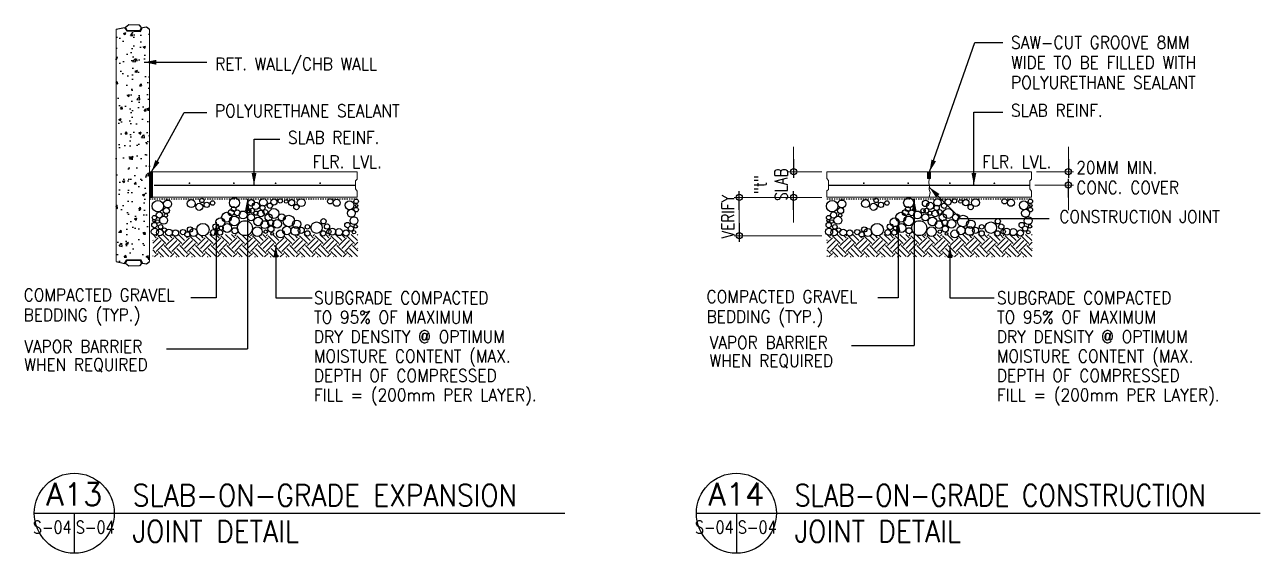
# Model space of a CAD drawing. Header units: millimetres. Extents: x 3475 to 3878, y 2024 to 2251.
# Drawn here: x 3618.8 to 3721.6, y 2090.3 to 2134.2 of the extents above; entities that cross this region are included whole.
import ezdxf
from ezdxf.enums import TextEntityAlignment as Align

# ---------------------------------------------------------------- set-up
doc = ezdxf.new("R2010")
doc.units = ezdxf.units.MM
doc.linetypes.add('HID', pattern=[0.3, 0.2, -0.1])
for name, color, linetype in [('1R', 1, 'Continuous'), ('3G', 3, 'Continuous'), ('6M', 6, 'Continuous'), ('8G', 8, 'Continuous'), ('DIM', 8, 'Continuous'), ('SHE', 8, 'Continuous'), ('TG', 3, 'Continuous'), ('title', 3, 'Continuous')]:
    doc.layers.add(name, color=color, linetype=linetype)
for name, color, linetype, lineweight in [('2Y', 3, 'Continuous', 9), ('4C', 4, 'Continuous', 9), ('ST-DIM_E', 250, 'Continuous', 13)]:
    doc.layers.add(name, color=color, linetype=linetype, lineweight=lineweight)
doc.styles.add('100CL', font='romans.shx', dxfattribs={"height": 250})
doc.styles.add('175CL', font='ROMANS.shx', dxfattribs={"height": 0.45})
doc.styles.add('ROMANS', font='romans.shx', dxfattribs={"width": 0.8})
doc.dimstyles.new('DIM150', dxfattribs={"dimscale": 150, "dimtxt": 2.5, "dimasz": 2.5, "dimexe": 1, "dimexo": 1, "dimgap": 1, "dimtad": 1, "dimdec": 0, "dimzin": 0, "dimdsep": 46, "dimtxsty": 'ROMANS', "dimblk": 'DIM1', "dimcen": 1, "dimclrd": 8, "dimclre": 8, "dimclrt": 3, "dimadec": 0, "dimazin": 0, "dimtfac": 1, "dimtdec": 0, "dimtofl": 0, "dimtmove": 0, "dimatfit": 3, "dimfxl": 1, "dimtolj": 1, "dimtzin": 0, "dimarcsym": 0})

# ---------------------------------------------------------------- blocks, each defined once
blk = doc.blocks.new('DIM1')
at = {"color": 0}
blk.add_line((-1, 0), (0.5, 0), dxfattribs=at)
at = {"color": 3}
blk.add_circle((0, 0), 0.25, dxfattribs=at)
blk = doc.blocks.new('*D47')
at = {"layer": 'Defpoints', "color": 0, "transparency": 16777216}
for p in [(240595, -38096), (239599, -38864), (240595, -38864)]:
    blk.add_point(p, dxfattribs=at)
at = {"layer": 'DIM', "color": 8, "lineweight": -2, "transparency": 16777216}
for p, q in [((239599, -37721), (239599, -37346)), ((240445, -38096), (239449, -38096)), ((240445, -38864), (239449, -38864)), ((239599, -39239), (239599, -39614))]:
    blk.add_line(p, q, dxfattribs=at)
at = {"layer": 'DIM', "color": 8, "lineweight": -2, "transparency": 16777216, "xscale": 375, "yscale": 375, "zscale": 375}
for p, rotation in [((239599, -38096), 270), ((239599, -38864), 90)]:
    blk.add_blockref('DIM1', p, dxfattribs=dict(at, rotation=rotation))
at = {"layer": 'DIM', "color": 3, "transparency": 16777216, "insert": (238913, -38480), "char_height": 375, "attachment_point": 5, "rotation": 90, "style": 'ROMANS'}
blk.add_mtext('\\A1;"t"\\PSLAB', dxfattribs=at)
blk = doc.blocks.new('*D72')
at = {"layer": 'Defpoints', "color": 0, "transparency": 16777216}
for p in [(240595, -38864), (237968, -40015), (240595, -40015)]:
    blk.add_point(p, dxfattribs=at)
at = {"layer": 'DIM', "color": 8, "lineweight": -2, "transparency": 16777216}
for p, q in [((240445, -38864), (237818, -38864)), ((237968, -39239), (237968, -39640)), ((240445, -40015), (237818, -40015))]:
    blk.add_line(p, q, dxfattribs=at)
at = {"layer": 'DIM', "color": 8, "lineweight": -2, "transparency": 16777216, "xscale": 375, "yscale": 375, "zscale": 375}
for p, rotation in [((237968, -38864), 90), ((237968, -40015), 270)]:
    blk.add_blockref('DIM1', p, dxfattribs=dict(at, rotation=rotation))
at = {"layer": 'DIM', "color": 3, "transparency": 16777216, "insert": (237631, -39440), "char_height": 375, "attachment_point": 5, "rotation": 90, "style": 'ROMANS'}
blk.add_mtext('\\A1;VERIFY', dxfattribs=at)
blk = doc.blocks.new('*D84')
at = {"layer": 'Defpoints', "color": 0, "transparency": 16777216}
for p in [(246736, -38096), (246682, -38495), (247842, -38495)]:
    blk.add_point(p, dxfattribs=at)
at = {"layer": 'DIM', "color": 8, "lineweight": -2, "transparency": 16777216}
for p, q in [((247842, -37721), (247842, -37346)), ((246886, -38096), (247992, -38096)), ((246832, -38495), (247992, -38495)), ((247842, -38870), (247842, -39245))]:
    blk.add_line(p, q, dxfattribs=at)
at = {"layer": 'DIM', "color": 8, "lineweight": -2, "transparency": 16777216, "xscale": 375, "yscale": 375, "zscale": 375}
for p, rotation in [((247842, -38096), 270), ((247842, -38495), 90)]:
    blk.add_blockref('DIM1', p, dxfattribs=dict(at, rotation=rotation))
blk = doc.blocks.new('A$C6C0B0B06')
at = {"layer": 'title', "color": 2}
for p, q in [((0, 0), (16, 0)), ((8, 0), (8, -8))]:
    blk.add_line(p, q, dxfattribs=at)
blk.add_circle((8, 0), 8, dxfattribs=at)
at = {"layer": 'title', "color": 5, "style": 'ROMANS'}
blk.add_attdef('A', text='', height=4.5, dxfattribs=at).set_placement((8, 3.8), align=Align.MIDDLE)
at = {"layer": 'title', "color": 2, "style": 'ROMANS'}
for width, p, p2 in [(1.138397, (-0.28, -4.05), (7.44, -4.05)), (1.147089, (8.29, -4.05), (16.07, -4.05))]:
    blk.add_attdef('S-1', text='', height=2.5, dxfattribs=dict(at, width=width)).set_placement(p, p2, align=Align.FIT)
blk = doc.blocks.new('A$C9b866f26')
at = {"layer": 'SHE'}
h = blk.add_hatch(dxfattribs=at)
h.set_pattern_fill('AR-CONC', color=256, scale=100, style=0)
h.set_pattern_definition([(50, (-112920.9, -28134.45), (717.2602, -62.752), [75, -825]), (355, (-112920.9, -28134.45), (-138.7513, 752.192), [60, -660]), (100.4514, (-112861.1, -28139.7), (578.5094, 689.4395), [63.74, -701.142]), (46.1842, (-112920.9, -27934.45), (1067.241, -165.519), [112.5, -1237.5]), (96.6356, (-112831.9, -27948.2), (934.663, 974.118), [95.61, -1051.713]), (351.1842, (-112920.9, -27934.5), (934.662, 974.119), [90, -990]), (21, (-112820.9, -27984.45), (596.907, -402.619), [75, -825]), (326, (-112820.9, -27984.45), (243.3153, 725.15), [60, -660]), (71.4514, (-112771.1, -28018), (840.2226, 322.5305), [63.74, -701.142]), (37.5, (-112920.87, -28134.45), (12.15986, 332.89385), [0, -652, 0, -670, 0, -662.5]), (7.5, (-112920.87, -28134.45), (263.0695, 394.4117), [0, -382, 0, -637, 0, -252.5]), (327.5, (-113143.87, -28134.45), (533.82244, -22.5549), [0, -250, 0, -780, 0, -1035]), (317.5, (-113243.87, -28134.45), (583.1862, 100.105), [0, -325, 0, -518, 0, -735])])
h.paths.add_polyline_path([(-17083.389, 15588.476), (-17169.885, 15655.474), (-17291.077, 15635.285), (-17348.307, 15520.883), (-17765.747, 15537.707), (-17829.709, 15638.65), (-18083.389, 15588.476), (-18083.389, 8619.616), (-17829.709, 8569.442), (-17765.747, 8670.385), (-17348.307, 8687.208), (-17291.077, 8572.806), (-17169.885, 8552.617), (-17083.389, 8619.616)])
h = blk.add_hatch(dxfattribs=at)
h.set_pattern_fill('ANSI31', color=256, scale=100, angle=315, style=0)
h.set_pattern_definition([(0, (-115040.503, -28134.455), (4e-15, 12.5), [])])
h.paths.add_polyline_path([(-17083.389, 10916.851), (-16991.264, 10916.851), (-16991.264, 11316.06), (-17083.389, 11316.06)])
h.paths.add_polyline_path([(-17083.389, 10548.351), (-16991.264, 10548.351), (-16991.264, 10916.851), (-17083.389, 10916.851)])
h = blk.add_hatch(dxfattribs=at)
h.set_pattern_fill('ANSI31', color=256, scale=100, angle=315, style=0)
h.set_pattern_definition([(0, (-2111.556, -8642.788), (4e-15, 12.5), [])])
h.paths.add_polyline_path([(6263.172, 11316.06), (6263.172, 11116.06), (6355.297, 11116.06), (6355.297, 11316.06)])
h = blk.add_hatch(dxfattribs=at)
h.set_pattern_fill('EARTH', color=256, scale=1333.333333, angle=45, style=0)
h.set_pattern_definition([(45, (-108075.7, -4321.93), (4e-14, 471.4045), [333.3333, -333.3333]), (45, (-108164.1, -4233.54), (4e-14, 471.4045), [333.3333, -333.3333]), (45, (-108252.5, -4145.15), (4e-14, 471.4045), [333.3333, -333.3333]), (135, (-108252.5, -4086.22), (-471.4045, 4e-14), [333.3333, -333.3333]), (135, (-108164.1, -3997.84), (-471.4045, 4e-14), [333.3333, -333.3333]), (135, (-108075.7, -3909.45), (-471.4045, 4e-14), [333.3333, -333.3333])])
h.paths.add_polyline_path([(-15230.557, 9435.541), (-15362.156, 9435.541, -0.353669216), (-15594.372, 9435.541), (-15657.624, 9435.541, -0.592742131), (-15865.926, 9435.541), (-15867.421, 9435.541, -0.947575717), (-16025.488, 9435.541), (-16041.755, 9435.541, -0.245206354), (-16114.983, 9435.541), (-16221.335, 9435.541, -0.597067784), (-16383.911, 9435.541), (-16415.324, 9435.541, -0.525697708), (-16583.152, 9435.541), (-16687.109, 9435.541, -0.525697708), (-16854.937, 9435.541), (-16857.896, 9435.541, -0.342662423), (-16987.343, 9435.541), (-16987.343, 8761.844), (-14571.801, 8761.844), (-13937.647, 9403.999, -0.075604532), (-13967.796, 9435.541), (-14097.385, 9435.541, -0.292915299), (-14339.373, 9435.541), (-14914.744, 9435.541, -0.387201701), (-15019.972, 9435.541), (-15099.484, 9435.541, -0.451635815)])
h.paths.add_polyline_path([(-13937.647, 9403.999), (-14571.801, 8761.844), (-10829.52, 8761.844), (-10829.52, 9435.541), (-11103.065, 9435.541, -0.597067784), (-11265.641, 9435.541), (-11318.191, 9435.541, -0.449203339), (-11475.99, 9435.541), (-11534.921, 9435.541, -0.324615855), (-11654.584, 9435.541), (-11797.322, 9435.541, -0.664875702), (-11943.291, 9435.541), (-12272.213, 9435.541, -0.664875907), (-12418.182, 9435.541), (-12627.831, 9435.541, -0.328050443), (-12785.371, 9435.541), (-12922.486, 9435.541, -0.176544847), (-13009.577, 9435.541), (-13032.439, 9435.541, -0.862456228), (-13267.309, 9435.541), (-13364.987, 9435.541, -0.623067421), (-13436.035, 9435.541), (-13730.243, 9435.541, -0.427496397)])
h = blk.add_hatch(dxfattribs=at)
h.set_pattern_fill('EARTH', color=256, scale=1333.333333, angle=45, style=0)
h.set_pattern_definition([(45, (-87842.56, -4321.93), (4e-14, 471.4045), [333.3333, -333.3333]), (45, (-87930.94, -4233.54), (4e-14, 471.4045), [333.3333, -333.3333]), (45, (-88019.33, -4145.15), (4e-14, 471.4045), [333.3333, -333.3333]), (135, (-88019.33, -4086.22), (-471.4045, 4e-14), [333.3333, -333.3333]), (135, (-87930.94, -3997.84), (-471.4045, 4e-14), [333.3333, -333.3333]), (135, (-87842.56, -3909.45), (-471.4045, 4e-14), [333.3333, -333.3333])])
h.paths.add_polyline_path([(5002.599, 9435.541), (4871, 9435.541, -0.353669216), (4638.784, 9435.541), (4575.532, 9435.541, -0.592742131), (4367.23, 9435.541), (4365.735, 9435.541, -0.947575717), (4207.667, 9435.541), (4191.401, 9435.541, -0.245206354), (4118.173, 9435.541), (4011.821, 9435.541, -0.597067784), (3849.245, 9435.541), (3817.832, 9435.541, -0.525697708), (3650.004, 9435.541), (3546.047, 9435.541, -0.525697708), (3378.219, 9435.541), (3375.26, 9435.541, -0.342662423), (3245.813, 9435.541), (3245.813, 8761.844), (5661.355, 8761.844), (6295.509, 9403.999, -0.075604532), (6265.36, 9435.541), (6135.771, 9435.541, -0.292915299), (5893.783, 9435.541), (5318.412, 9435.541, -0.387201701), (5213.184, 9435.541), (5133.672, 9435.541, -0.451635815)])
h.paths.add_polyline_path([(6295.509, 9403.999), (5661.355, 8761.844), (9403.636, 8761.844), (9403.636, 9435.541), (9130.091, 9435.541, -0.597067784), (8967.515, 9435.541), (8914.965, 9435.541, -0.449203339), (8757.165, 9435.541), (8698.235, 9435.541, -0.324615855), (8578.572, 9435.541), (8435.834, 9435.541, -0.664875702), (8289.865, 9435.541), (7960.943, 9435.541, -0.664875907), (7814.974, 9435.541), (7605.325, 9435.541, -0.328050443), (7447.785, 9435.541), (7310.669, 9435.541, -0.176544847), (7223.579, 9435.541), (7200.717, 9435.541, -0.862456228), (6965.847, 9435.541), (6868.169, 9435.541, -0.623067421), (6797.121, 9435.541), (6502.913, 9435.541, -0.427496397)])
at = {"layer": '1R'}
for points in [[(-18083.389, 15588.476), (-17829.709, 15638.65), (-17765.747, 15537.707), (-17348.307, 15520.883), (-17291.077, 15635.285), (-17169.885, 15655.474), (-17083.389, 15588.476)], [(-17799.064, 15641.589), (-17759.54, 15557.876), (-17364.295, 15545.649), (-17321.947, 15641.589), (-17382.174, 15710.252), (-17703.076, 15723.42), (-17799.064, 15641.589)], [(-18083.389, 8619.616), (-17829.709, 8569.442), (-17765.747, 8670.385), (-17348.307, 8687.208), (-17291.077, 8572.806), (-17169.885, 8552.617), (-17083.389, 8619.616)], [(-17799.064, 8566.503), (-17759.54, 8650.215), (-17364.295, 8662.443), (-17321.947, 8566.503), (-17382.174, 8497.84), (-17703.076, 8484.672), (-17799.064, 8566.503)]]:
    blk.add_lwpolyline(points, dxfattribs=at)
at = {"layer": '2Y', "color": 2}
for p, q in [((-18083.389, 8619.616), (-18083.389, 15588.476)), ((-17083.389, 8619.616), (-17083.389, 15588.476)), ((-10849.598, 11316.06), (-16991.264, 11316.06)), ((-16991.264, 11316.06), (-16991.264, 10548.351)), ((6263.172, 11316.06), (3241.892, 11316.06)), ((6263.172, 11116.06), (6263.172, 11316.06)), ((9383.558, 11316.06), (6355.297, 11316.06)), ((6355.297, 11316.06), (6355.297, 11116.06)), ((6355.297, 11116.06), (6263.172, 11116.06)), ((-16991.264, 10548.351), (-10849.598, 10548.351)), ((3241.892, 10548.351), (6313.437, 10548.351)), ((6313.437, 10548.351), (9383.558, 10548.351))]:
    blk.add_line(p, q, dxfattribs=at)
at = {"layer": '2Y', "color": 1}
for p, q in [((-10849.598, 11089.226), (-10849.598, 11316.06)), ((3241.892, 11316.06), (3241.892, 11116.99)), ((9383.558, 11089.226), (9383.558, 11316.06)), ((-10903.546, 11044.603), (-10849.598, 11089.226)), ((-10903.546, 10804.754), (-10903.546, 11044.603)), ((-10849.598, 10732.242), (-10903.546, 10804.754)), ((3241.892, 11116.99), (3288.858, 11054.255)), ((3288.858, 10786.423), (3241.892, 10738.165)), ((3288.858, 11054.255), (3288.858, 10786.423)), ((9329.61, 11044.603), (9383.558, 11089.226)), ((9329.61, 10804.754), (9329.61, 11044.603)), ((9383.558, 10732.242), (9329.61, 10804.754)), ((-10849.598, 10548.351), (-10849.598, 10732.242)), ((3241.892, 10738.165), (3241.892, 10548.351)), ((9383.558, 10548.351), (9383.558, 10732.242))]:
    blk.add_line(p, q, dxfattribs=at)
at = {"layer": '2Y', "color": 3}
for p, q in [((6309.234, 11116.06), (6297.797, 10985.815)), ((6297.797, 10985.815), (6323.399, 10888.847)), ((6323.399, 10888.847), (6308.577, 10787.838)), ((6308.577, 10787.838), (6340.916, 10688.174)), ((6340.916, 10688.174), (6313.437, 10548.351))]:
    blk.add_line(p, q, dxfattribs=at)
at = {"layer": '3G', "color": 4, "linetype": 'HID', "ltscale": 2}
for p, q in [((-17083.389, 10502.199), (-10849.598, 10502.199)), ((3241.892, 10502.199), (9383.558, 10502.199))]:
    blk.add_line(p, q, dxfattribs=at)
at = {"layer": '4C', "const_width": 26.667}
for points in [[(-15870.045, 10970.185, -1), (-15896.711, 10970.185, -1)], [(-14536.711, 10970.185, -1), (-14563.378, 10970.185, -1)], [(-13311.132, 10970.185, 1), (-13284.466, 10970.185, 1)], [(-11977.799, 10970.185, 1), (-11951.132, 10970.185, 1)], [(4363.111, 10970.185, -1), (4336.444, 10970.185, -1)], [(5696.444, 10970.185, -1), (5669.778, 10970.185, -1)], [(6922.024, 10970.185, 1), (6948.69, 10970.185, 1)], [(8255.357, 10970.185, 1), (8282.024, 10970.185, 1)]]:
    blk.add_lwpolyline(points, format="xyb", close=True, dxfattribs=at)
at = {"layer": '6M', "color": 6}
for p, q in [((-16944.298, 10916.851), (-10903.546, 10916.851)), ((3288.858, 10916.851), (9329.61, 10916.851))]:
    blk.add_line(p, q, dxfattribs=at)
at = {"layer": '8G'}
for p, q in [((6324.091, 11316.06), (7682.784, 15190.661)), ((7682.784, 15190.661), (8526.211, 15190.661)), ((-17242.369, 14596.91), (-15360.531, 14596.91)), ((-17018.763, 11316.06), (-16042.618, 13093.433)), ((-16042.618, 13093.433), (-15360.531, 13093.433)), ((7655.014, 10916.851), (7655.014, 13104.308)), ((7655.014, 13104.308), (8526.211, 13104.308)), ((-13945.919, 10916.851), (-13945.919, 12292.982)), ((-13945.919, 12292.982), (-13173.073, 12292.982)), ((6317.726, 10850.19), (7250.675, 9917.241)), ((-14144.516, 10502.199), (-14144.516, 6008.843)), ((5862.605, 10502.199), (5862.605, 6110.257)), ((-15078.298, 9799.924), (-15078.298, 7535.182)), ((5386.505, 9850.775), (5386.505, 7535.182)), ((7250.675, 9917.241), (9912.805, 9917.241)), ((-13295.345, 9105.525), (-13295.345, 7535.182)), ((6937.811, 9086.618), (6937.811, 7535.182)), ((-15078.298, 7535.182), (-15846.006, 7535.182)), ((-13295.345, 7535.182), (-12202.961, 7535.182)), ((5386.505, 7535.182), (4773.817, 7535.182)), ((6937.811, 7535.182), (8258.565, 7535.182)), ((-16573.503, 6008.843), (-14144.516, 6008.843)), ((3981.331, 6110.257), (5862.605, 6110.257))]:
    blk.add_line(p, q, dxfattribs=at)
at = {"layer": '8G', "color": 2}
for points in [[(-16882.506, 14596.91, 143.945, 0, 0), (-17242.369, 14596.91, 0, 0, 0)], [(-16844.736, 11631.046, 143.945, 0, 0), (-17018.763, 11316.06, 0, 0, 0)], [(6449.773, 11653.262, 143.945, 0, 0), (6324.091, 11316.06, 0, 0, 0)], [(-13945.919, 11276.715, 143.945, 0, 0), (-13945.919, 10916.851, 0, 0, 0)], [(7655.014, 11276.715, 143.945, 0, 0), (7655.014, 10916.851, 0, 0, 0)], [(6572.188, 10595.728, 143.945, 0, 0), (6317.726, 10850.19, 0, 0, 0)], [(-14144.516, 10142.335, 143.945, 0, 0), (-14144.516, 10502.199, 0, 0, 0)], [(5862.605, 10142.335, 143.945, 0, 0), (5862.605, 10502.199, 0, 0, 0)], [(-15078.298, 9440.06, 143.945, 0, 0), (-15078.298, 9799.924, 0, 0, 0)], [(5386.505, 9490.912, 143.945, 0, 0), (5386.505, 9850.775, 0, 0, 0)], [(-13295.345, 8745.662, 143.945, 0, 0), (-13295.345, 9105.525, 0, 0, 0)], [(6937.811, 8726.755, 143.945, 0, 0), (6937.811, 9086.618, 0, 0, 0)]]:
    blk.add_lwpolyline(points, format="xyseb", dxfattribs=at)
at = {"layer": 'Defpoints'}
for p, q in [((-17083.389, 11316.06), (-16991.264, 11316.06)), ((6263.172, 11316.06), (6355.297, 11316.06)), ((-17083.389, 10548.351), (-16991.264, 10548.351))]:
    blk.add_line(p, q, dxfattribs=at)
at = {"layer": 'SHE', "color": 8}
for centre, radius in [((-16830.28, 10283.48), 171.488), ((-16540.068, 10349.393), 118.723), ((-15829.198, 10361.948), 118.723), ((-15511.138, 10454.853), 65.957), ((-15366.032, 10323.028), 79.149), ((-15188.89, 10377.641), 65.913), ((-14534.973, 10382.175), 150.765), ((-14028.464, 10382.175), 96.46), ((-13892.572, 10292.657), 106.248), ((-13670.202, 10394.52), 113.865), ((-13350.677, 10406.726), 92.34), ((-13158.459, 10440.834), 65.957), ((-12980.689, 10422.629), 52.766), ((-12820.089, 10388.941), 92.34), ((-12529.878, 10388.941), 118.643), ((-11659.244, 10428.488), 79.095), ((-11466.189, 10385.174), 105.46), ((-11078.822, 10309.845), 131.914), ((-10880.95, 10428.488), 65.957), ((3402.876, 10283.48), 171.488), ((3693.087, 10349.393), 118.723), ((4403.958, 10361.948), 118.723), ((4722.018, 10454.853), 65.957), ((4867.124, 10323.028), 79.149), ((5044.266, 10377.641), 65.913), ((5698.183, 10382.175), 150.765), ((6204.692, 10366.73), 96.46), ((6340.584, 10292.657), 106.248), ((6562.954, 10394.52), 113.865), ((6882.479, 10406.726), 92.34), ((7074.697, 10440.834), 65.957), ((7252.467, 10422.629), 52.766), ((7413.067, 10388.941), 92.34), ((7703.278, 10388.941), 118.643), ((8573.912, 10428.488), 79.095), ((8766.967, 10385.174), 105.46), ((9154.334, 10309.845), 131.914), ((9352.205, 10428.488), 65.957), ((-16790.705, 10019.83), 92.34), ((-16579.643, 10151.655), 92.34), ((-16592.834, 10006.647), 52.766), ((-15589.658, 10263.602), 105.46), ((-14769.696, 9950.081), 149.255), ((-14633.804, 10085.882), 89.933), ((-14559.681, 10196.992), 72.022), ((-14448.496, 10085.882), 87.326), ((-14273.867, 10019.411), 118.643), ((-14103.216, 10147.679), 65.913), ((-14036.421, 9947.012), 105.531), ((-14003.757, 10147.61), 72.022), ((-13892.572, 10073.537), 61.754), ((-13744.325, 10061.191), 99.584), ((-13694.91, 10234.028), 78.127), ((-13608.433, 10110.573), 72.022), ((-13509.602, 9950.081), 106.225), ((-13472.54, 10295.756), 79.071), ((-13349.002, 10061.191), 150.765), ((-13114.278, 9950.081), 106.248), ((-12674.983, 10257.115), 79.095), ((-11026.056, 10072.56), 118.723), ((-10880.95, 10178.02), 65.913), ((-10867.759, 10296.663), 39.548), ((3442.451, 10019.83), 92.34), ((3653.513, 10151.655), 92.34), ((3640.322, 10006.647), 52.766), ((4643.498, 10263.602), 105.46), ((5463.459, 9950.081), 149.255), ((5599.352, 10085.882), 89.933), ((5673.475, 10196.992), 72.022), ((5784.66, 10085.882), 87.326), ((5959.289, 10019.411), 118.643), ((6129.94, 10147.679), 65.913), ((6196.735, 9947.012), 105.531), ((6229.399, 10147.61), 72.022), ((6340.584, 10073.537), 61.754), ((6488.83, 10061.191), 99.584), ((6538.246, 10234.028), 78.127), ((6624.723, 10110.573), 72.022), ((6723.554, 9950.081), 106.225), ((6760.616, 10295.756), 79.071), ((6884.154, 10061.191), 150.765), ((7118.878, 9950.081), 106.248), ((7558.173, 10257.115), 79.095), ((9207.1, 10072.56), 118.723), ((9352.205, 10178.02), 65.913), ((9365.397, 10296.663), 39.548), ((-16935.811, 9716.632), 79.148), ((-16935.811, 9940.735), 65.957), ((-16949.002, 9848.457), 39.574), ((-16843.471, 9822.092), 52.73), ((-16751.131, 9663.902), 65.957), ((-16658.791, 9861.64), 118.723), ((-15867.306, 9584.807), 79.149), ((-15478.264, 9579.157), 184.68), ((-15090.897, 9666.134), 89.066), ((-14955.004, 9801.935), 133.6), ((-14930.297, 9629.097), 61.754), ((-14753.783, 9629.167), 131.914), ((-14536.02, 9842.389), 145.008), ((-14218.379, 9624.354), 224.254), ((-13849.019, 9518.894), 145.106), ((-13822.636, 9822.092), 131.914), ((-13624.765, 9729.815), 118.643), ((-13447.833, 9789.589), 89.067), ((-13440.085, 9597.989), 92.34), ((-13250.171, 9752.553), 127.171), ((-12966.032, 9555.024), 127.171), ((-12904.263, 9838.971), 171.596), ((-12706.601, 9542.679), 132.978), ((-12669.539, 9740.207), 125.982), ((-12529.878, 9558.442), 92.34), ((-12345.198, 9663.902), 65.957), ((-12068.178, 9637.537), 171.488), ((-11861.303, 9831.299), 79.148), ((-11755.981, 9671.853), 79.095), ((-11144.779, 9716.632), 79.095), ((-11039.247, 9611.172), 79.149), ((-10946.907, 9848.457), 118.643), ((-10894.142, 9677.084), 52.73), ((3297.345, 9716.632), 79.148), ((3297.345, 9940.735), 65.957), ((3284.154, 9848.457), 39.574), ((3389.685, 9822.092), 52.73), ((3482.025, 9663.902), 65.957), ((3574.365, 9861.64), 118.723), ((4365.85, 9584.807), 79.149), ((4754.892, 9579.157), 184.68), ((5142.259, 9666.134), 89.066), ((5278.151, 9801.935), 133.6), ((5302.859, 9629.097), 61.754), ((5479.373, 9629.167), 131.914), ((5697.136, 9842.389), 145.008), ((6014.777, 9624.354), 224.254), ((6384.137, 9518.894), 145.106), ((6410.519, 9822.092), 131.914), ((6608.391, 9729.815), 118.643), ((6785.323, 9789.589), 89.067), ((6793.071, 9597.989), 92.34), ((6982.985, 9752.553), 127.171), ((7267.124, 9555.024), 127.171), ((7328.893, 9838.971), 171.596), ((7526.555, 9542.679), 132.978), ((7563.617, 9740.207), 125.982), ((7703.278, 9558.442), 92.34), ((7887.958, 9663.902), 65.957), ((8164.978, 9637.537), 171.488), ((8371.853, 9831.299), 79.148), ((8477.175, 9671.853), 79.095), ((9088.377, 9716.632), 79.095), ((9193.908, 9611.172), 79.149), ((9286.248, 9848.457), 118.643), ((9339.014, 9677.084), 52.73), ((-16922.619, 9518.894), 105.531), ((-16771.023, 9493.296), 101.869), ((-16635.13, 9567.37), 66.521), ((-16499.238, 9493.296), 101.869), ((-16302.623, 9479.347), 92.34), ((-16078.369, 9505.712), 79.148), ((-15946.455, 9439.799), 79.148), ((-15761.775, 9492.529), 118.723), ((-15165.02, 9493.296), 87.354), ((-14967.358, 9493.296), 78.127), ((-14521.782, 9545.259), 92.278), ((-13598.382, 9518.894), 52.73), ((-13400.511, 9452.982), 39.574), ((-13149.874, 9452.982), 118.723), ((-12345.198, 9466.164), 79.149), ((-11870.307, 9466.164), 79.148), ((-11698.818, 9518.894), 65.913), ((-11594.753, 9517.987), 101.869), ((-11397.091, 9505.642), 105.543), ((-11184.353, 9479.347), 92.34), ((-10946.907, 9505.712), 52.766), ((3310.536, 9518.894), 105.531), ((3462.133, 9493.296), 101.869), ((3598.026, 9567.37), 66.521), ((3733.918, 9493.296), 101.869), ((3930.533, 9479.347), 92.34), ((4154.787, 9505.712), 79.148), ((4286.701, 9439.799), 79.148), ((4471.381, 9492.529), 118.723), ((5068.136, 9493.296), 87.354), ((5265.798, 9493.296), 78.127), ((5711.374, 9545.259), 92.278), ((6634.774, 9518.894), 52.73), ((6832.645, 9452.982), 39.574), ((7083.282, 9452.982), 118.723), ((7887.958, 9466.164), 79.149), ((8362.849, 9466.164), 79.148), ((8534.338, 9518.894), 65.913), ((8638.403, 9517.987), 101.869), ((8836.065, 9505.642), 105.543), ((9048.803, 9479.347), 92.34), ((9286.248, 9505.712), 52.766)]:
    blk.add_circle(centre, radius, dxfattribs=at)
at = {"layer": 'title', "color": 2}
for p, q in [((-20539.193, 1078.02), (-4615.438, 1078.02)), ((-672.863, 1078.02), (16249.412, 1078.02))]:
    blk.add_line(p, q, dxfattribs=at)
at = {"layer": 'title'}
ref = blk.add_blockref('A$C6C0B0B06', (-20539.193, 1078.02), dxfattribs=dict(at, xscale=150, yscale=150, zscale=150))
ref.add_attrib('A', 'A13', dxfattribs={"color": 5, "height": 675, "style": 'ROMANS'}).set_placement((-19339.193, 1648.574), align=Align.MIDDLE)
ref.add_attrib('S-1', 'S-04', dxfattribs={"color": 2, "height": 375, "style": 'ROMANS', "width": 0.772483}).set_placement((-20581.528, 470.931), (-19422.803, 470.931), align=Align.FIT)
ref.add_attrib('S-1', 'S-04', dxfattribs={"color": 2, "height": 375, "style": 'ROMANS', "width": 0.778382}).set_placement((-19295.999, 470.931), (-18128.427, 470.931), align=Align.FIT)
ref = blk.add_blockref('A$C6C0B0B06', (-672.863, 1078.02), dxfattribs=dict(at, xscale=150, yscale=150, zscale=150))
ref.add_attrib('A', 'A14', dxfattribs={"color": 5, "height": 675, "style": 'ROMANS'}).set_placement((527.137, 1648.574), align=Align.MIDDLE)
ref.add_attrib('S-1', 'S-04', dxfattribs={"color": 2, "height": 375, "style": 'ROMANS', "width": 0.772483}).set_placement((-715.198, 470.931), (443.527, 470.931), align=Align.FIT)
ref.add_attrib('S-1', 'S-04', dxfattribs={"color": 2, "height": 375, "style": 'ROMANS', "width": 0.778382}).set_placement((570.331, 470.931), (1737.904, 470.931), align=Align.FIT)
at = {"layer": 'TG', "style": '100CL', "width": 0.9}
for s, p in [('SAW-CUT GROOVE 8MM', (8770.18, 15003.874)), ('RET. WALL/CHB WALL', (-15112.275, 14359.551)), ('WIDE TO BE FILLED WITH', (8770.18, 14403.874)), ('POLYURETHANE SEALANT', (8770.18, 13803.874)), ('POLYURETHANE SEALANT', (-15116.562, 12956.204)), ('SLAB REINF.', (8770.18, 12967.079)), ('SLAB REINF.', (-12929.105, 12155.753)), ('FLR. LVL.', (-12192.242, 11424.171)), ('FLR. LVL.', (7901.229, 11424.171)), ('20MM MIN.', (10727.188, 11253.401)), ('CONC. COVER', (10727.188, 10653.401)), ('CONSTRUCTION JOINT', (10218.51, 9782.128)), ('COMPACTED GRAVEL', (-20859.281, 7435.051)), ('SUBGRADE COMPACTED ', (-12148.636, 7348.657)), ('COMPACTED GRAVEL', (-367.755, 7384.985)), ('SUBGRADE COMPACTED ', (8345.05, 7348.657)), ('BEDDING (TYP.)', (-20859.281, 6835.051)), ('TO 95% OF MAXIMUM', (-12148.636, 6766.022)), ('BEDDING (TYP.)', (-367.755, 6784.985)), ('TO 95% OF MAXIMUM', (8345.05, 6766.022)), ('DRY DENSITY @ OPTIMUM', (-12148.636, 6183.386)), ('VAPOR BARRIER', (-277.538, 6006.513)), ('DRY DENSITY @ OPTIMUM', (8345.05, 6183.386)), ('VAPOR BARRIER', (-20841.311, 5888.394)), ('MOISTURE CONTENT (MAX.', (-12148.636, 5600.75)), ('MOISTURE CONTENT (MAX.', (8345.05, 5600.75)), ('WHEN REQUIRED', (-20841.311, 5344.615)), ('WHEN REQUIRED', (-277.538, 5462.734)), ('DEPTH OF COMPRESSED', (-12148.636, 5018.114)), ('DEPTH OF COMPRESSED', (8345.05, 5018.114)), ('FILL = (200mm PER LAYER).', (-12148.636, 4435.479)), ('FILL = (200mm PER LAYER).', (8345.05, 4435.479))]:
    blk.add_text(s, height=375, dxfattribs=at).set_placement(p)
at = {"layer": 'title', "color": 6, "linetype": 'Continuous', "style": '175CL'}
for s, width, p in [('SLAB-ON-GRADE EXPANSION', 0.9, (-17588.505, 1292.686)), ('SLAB-ON-GRADE CONSTRUCTION', 0.85, (2277.826, 1292.686)), ('JOINT DETAIL', 0.9, (-17588.505, 213.353)), ('JOINT DETAIL', 0.9, (2277.826, 213.353))]:
    blk.add_text(s, height=650, dxfattribs=dict(at, width=width)).set_placement(p)
at = {"layer": 'DIM'}
for base, p1, p2, text, picture, middle in [((2245.847, 10548.351), (3241.892, 11316.06), (3241.892, 10548.351), '"t"\\PSLAB', '*D47', (2245.847, 10932.205)), ((10489.111, 10916.851), (9383.558, 11316.06), (9329.61, 10916.851), ' ', '*D84', (10489.111, 11116.455)), ((615.79, 9396.789), (3241.892, 10548.351), (3241.892, 9396.789), 'VERIFY', '*D72', (615.79, 9972.57))]:
    dim = blk.add_linear_dim(base=base, p1=p1, p2=p2, angle=90, text=text, dimstyle='DIM150', dxfattribs=at)
    dim.commit()
    dim.dimension.update_dxf_attribs({"geometry": picture, "text_midpoint": middle, "dimtype": 128, "insert": (-237352.662, 49412.079)})

msp = doc.modelspace()

# ---------------------------------------------------------------- block references
at = {"layer": 'ST-DIM_E', "xscale": 0.002772, "yscale": 0.002772, "zscale": 0.002772}
msp.add_blockref('A$C9b866f26', (3676.56, 2090.64), dxfattribs=at)

doc.saveas('drawing.dxf')
